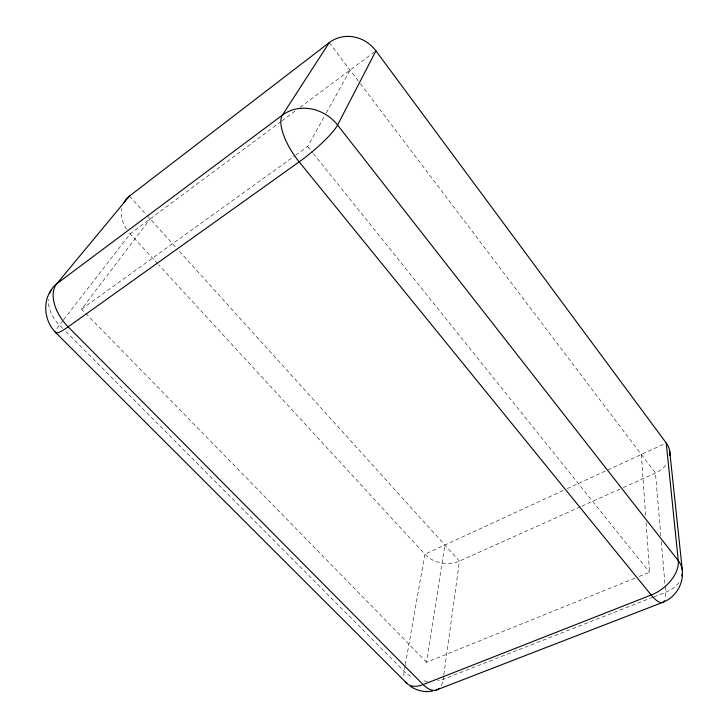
<?xml version="1.0" encoding="UTF-8"?>
<svg xmlns="http://www.w3.org/2000/svg" width="728" height="728" viewBox="0 0 728 728"><rect width="100%" height="100%" fill="white"/><g stroke="black" fill="none" stroke-linecap="round" stroke-linejoin="round"><path stroke-width="0.55" stroke-dasharray="3.64 2.73" d="M443.698 675.921L443.234 679.297A29.238 14.56 69.1 0 1 440.804 686.495M443.843 674.801L459.432 561.124L178.315 250.123M634.861 578.196L426.599 662.28L444.872 545.008M405.168 665.747L404.186 671.325A28.747 16.162 -46.8 0 0 404.186 678.178M405.369 664.637L424.834 554.245L158.622 264.774M295.677 155.173L307.68 146.546L325.844 113.796M326.39 112.804L350.068 70.125M426.599 662.28L81.572 309.173L150.141 218.946M62.927 320.602L59.459 325.079A34.726 5.041 -42.1 0 0 55.938 330.594M63.618 319.71L130.157 233.825L280.999 121.54M281.909 120.866L296.451 110.037M300.082 107.335L375.029 51.542M81.572 309.173L294.758 155.838M563.163 490.499L424.834 554.245A25.198 18.509 10 0 0 459.432 561.124L580.78 506.633M567.276 488.597L666.229 442.997M581.818 506.169L622.267 487.997M623.305 487.533L655.455 473.1A28.438 21.958 -1.9 0 0 666.839 463.754M639.075 576.494L649.585 572.254L646.018 521.284M652.943 597.224L443.234 679.297A28.492 19.092 10.6 0 1 437.792 680.844M653.999 596.805L665.656 592.246A32.633 23.232 0.6 0 0 679.916 580.935M62.672 328.301L59.459 325.079A35.672 26.881 33.5 0 1 48.403 299.608M65.875 331.522L404.186 671.325A28.492 19.092 10.6 0 0 411.848 676.867M157.858 263.936L130.157 233.825A30.785 24.879 37.2 0 1 129.202 232.742M129.466 196.078L146.446 214.869M147.183 215.679L177.559 249.276M307.68 146.546L312.649 152.744M313.368 153.626L649.585 572.254M329.229 42.634L359.687 82.819M360.369 83.729L655.455 473.1L660.942 537.173M661.324 541.668L665.074 585.503M665.174 586.631L665.656 592.246A32.687 10.092 65.6 0 1 665.374 598.707M641.341 454.463L645.627 515.624M427.691 681.353A28.492 19.092 10.6 0 1 421.485 680.398M126.581 229.247A30.785 24.879 37.2 0 1 121.831 208.526"/><path stroke-width="1.09" d="M682.345 573.582C682.627 585.876 674.574 597.615 663.208 602.183L436.145 690.099M123.924 202.612A30.785 24.879 37.2 0 1 129.466 196.078L329.229 42.634A34.107 31.786 49.6 0 1 375.921 50.878L337.574 125.043A39.476 6.661 -40 0 1 299.181 161.862L68.15 326.836A34.726 5.041 -42.1 0 1 55.637 331.513M51.497 289.489C42.151 302.548 44.608 321.539 55.81 332.696L406.843 683.319M329.229 42.634L282.419 115.106L56.757 283.774A35.672 26.881 33.5 0 0 49.604 293.493M129.466 196.078L56.757 283.774A35.317 21.258 50.6 0 0 68.15 326.836L423.123 684.593A29.238 14.56 69.1 0 0 439.275 688.333M432.496 691.045C424.943 692.537 416.98 690.763 410.647 686.449M375.921 50.878L666.229 442.997A28.438 21.958 -1.9 0 1 669.824 455.537M669.715 451.169L682.318 570.242M666.229 442.997L678.269 560.669A32.633 23.232 0.6 0 1 681.945 575.939M405.396 681.399A28.747 16.162 -46.8 0 0 423.123 684.593L651.187 595.022A31.886 20.302 -36.4 0 0 678.269 560.669L337.574 125.043A40.031 35.954 37.9 0 0 282.419 115.106A40.395 15.516 55.4 0 0 299.181 161.862L651.187 595.022A32.687 10.092 65.6 0 0 664.664 600.618"/></g></svg>
